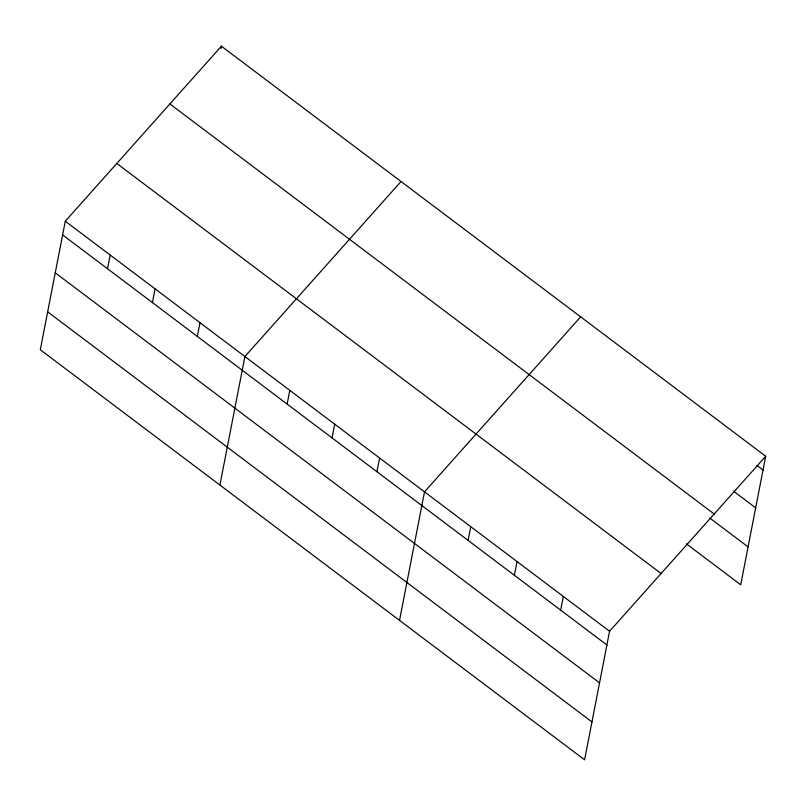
<?xml version="1.0" encoding="UTF-8"?>
<svg xmlns="http://www.w3.org/2000/svg" width="806" height="806" viewBox="0 0 806 806"><rect width="100%" height="100%" fill="white"/><g stroke="black" fill="none" stroke-linecap="round" stroke-linejoin="round"><path stroke-width="1.21" d="M65.286 221.217L40.3 349.744L584.592 759.806L609.568 631.269L765.7 456.256L221.408 46.194L65.286 221.217L609.568 631.269M107.52 268.751L110.19 255.039M152.425 302.582L155.095 288.87M220.965 48.481L221.408 46.194M197.329 336.414L199.999 322.702M219.917 485.061L244.903 356.534L401.025 181.511M287.138 404.068L289.807 390.366M332.042 437.9L334.702 424.188M376.946 471.732L379.606 458.02M399.534 620.388L424.51 491.851L580.642 316.839M468.115 540.413L470.775 526.711M514.379 575.272L517.039 561.56M560.644 610.122L563.303 596.42M765.7 456.256L740.714 584.783L686.41 543.869M757.005 465.415L763.03 469.969M733.541 491.186L755.665 507.861M169.895 103.954L714.176 514.006M709.864 518.107L748.079 546.891M116.81 163.457L661.091 573.519M62.616 234.919L606.908 644.981M55.251 272.811L599.543 682.873M47.665 311.851L591.957 721.914"/></g></svg>
